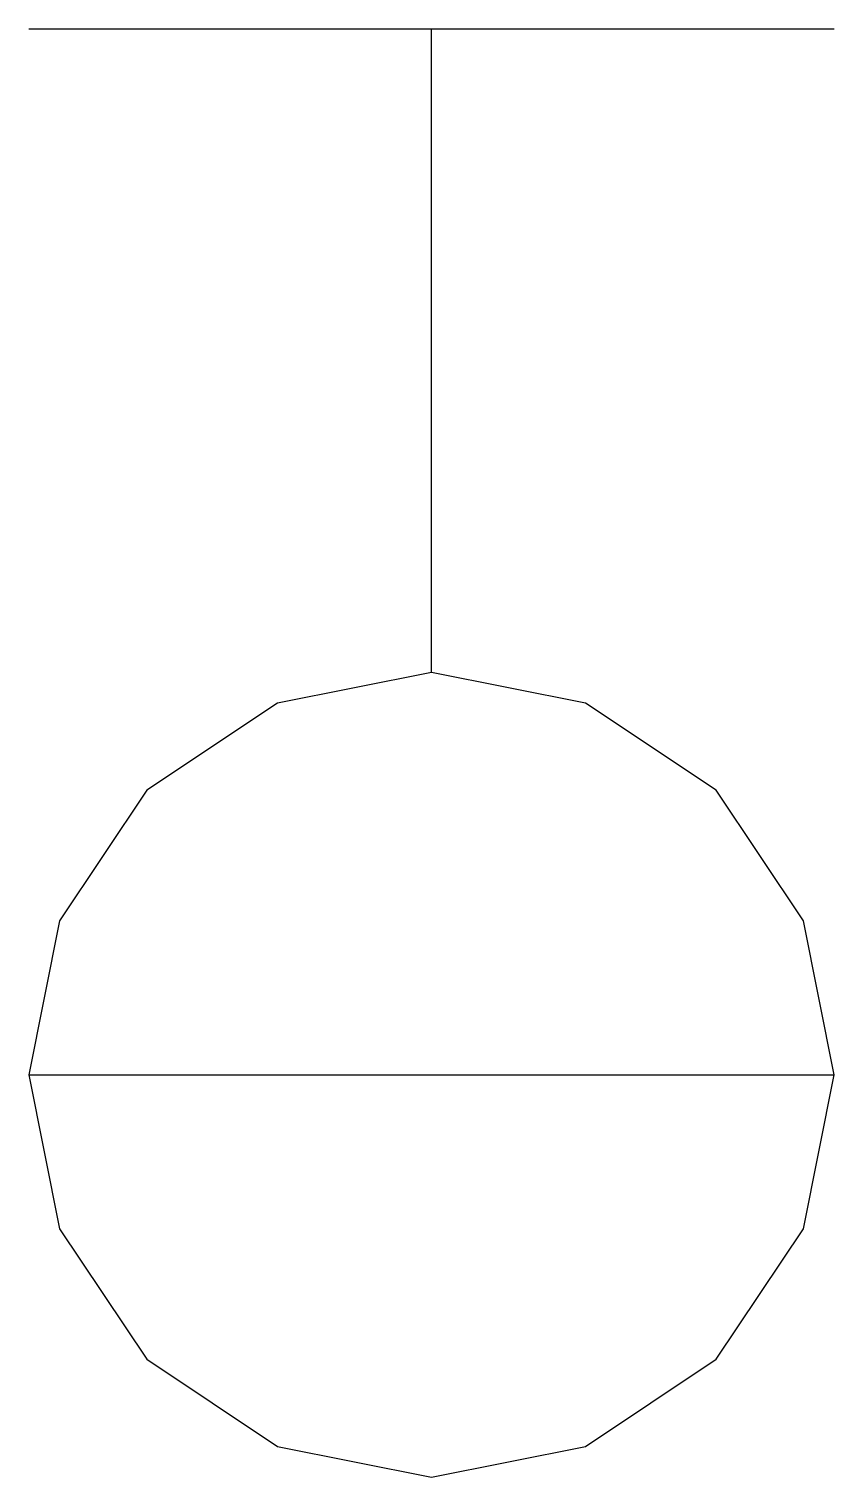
# Model space of a CAD drawing. Header units: millimetres. Extents: x -0.5 to 0.5, y -0.5 to 1.3.
import ezdxf

# ---------------------------------------------------------------- set-up
doc = ezdxf.new("R2010")
doc.units = ezdxf.units.MM

msp = doc.modelspace()

# ---------------------------------------------------------------- linework, layer by layer
at = {"color": 4, "true_color": 0x00ffff, "elevation": 22.13}
for points in [[(-0.5, 1.3), (0.5, 1.3)], [(0, 0.5), (0, 1.3)], [(0.5, 0), (0.4619, 0.1913), (0.3536, 0.3536), (0.1913, 0.4619), (0, 0.5), (-0.1913, 0.4619), (-0.3536, 0.3536), (-0.4619, 0.1913), (-0.5, 0), (-0.4619, -0.1913), (-0.3536, -0.3536), (-0.1913, -0.4619), (0, -0.5), (0.1913, -0.4619), (0.3536, -0.3536), (0.4619, -0.1913), (0.5, 0)], [(-0.5, 0), (0.5, 0)]]:
    msp.add_lwpolyline(points, dxfattribs=at)

doc.saveas('drawing.dxf')
